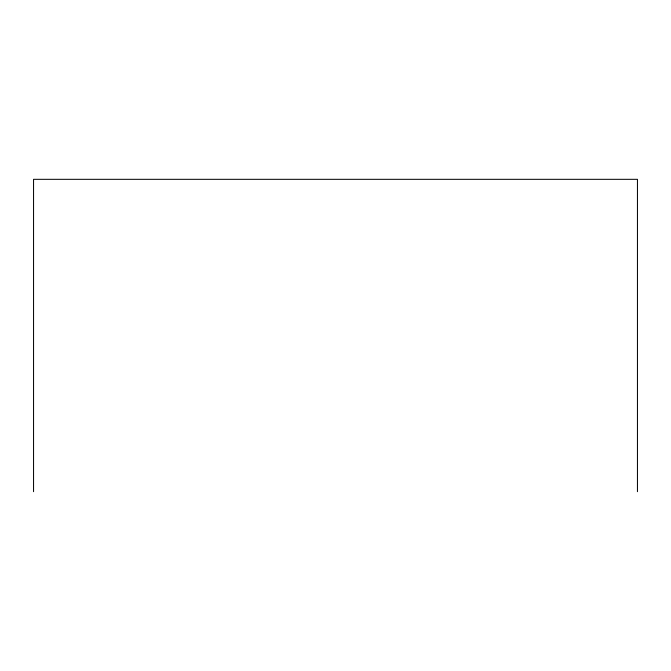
<?xml version="1.0" encoding="UTF-8"?>
<svg xmlns="http://www.w3.org/2000/svg" width="671" height="671" viewBox="0 0 671 671"><rect width="100%" height="100%" fill="white"/><g stroke="black" fill="none" stroke-linecap="round" stroke-linejoin="round"><path stroke-width="1.01" d="M637.45 491.675L637.45 179.325L33.55 179.325L33.55 491.675"/></g></svg>
